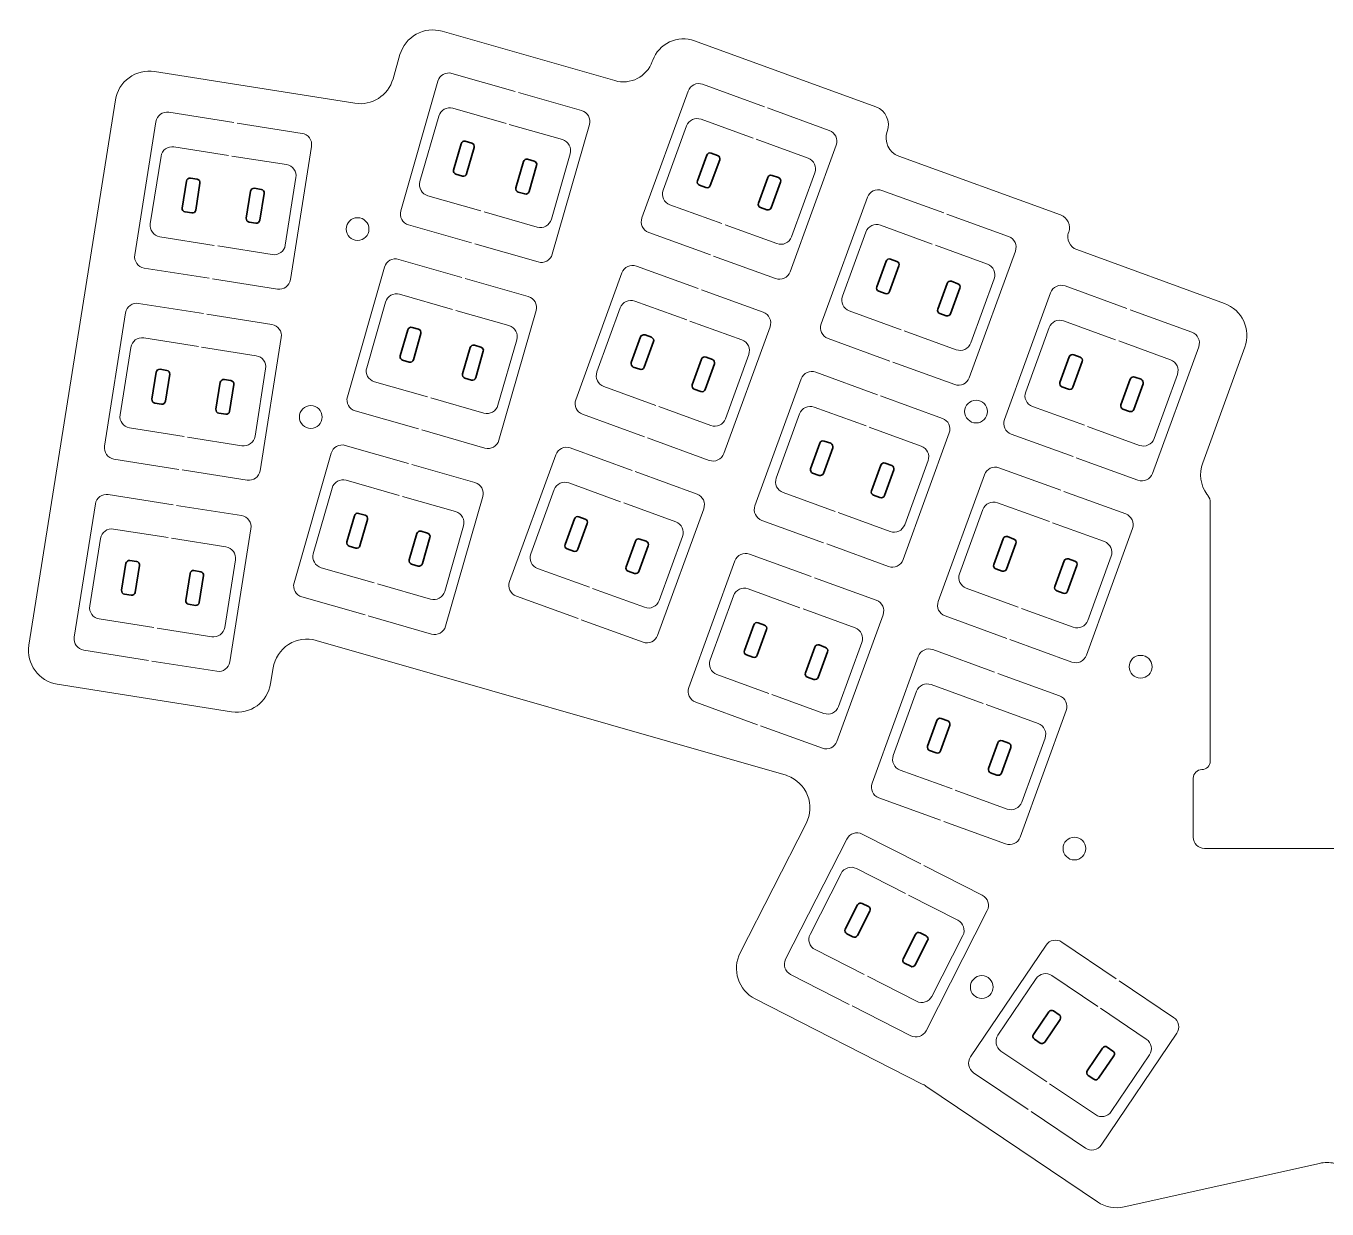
# Model space of a CAD drawing. Header units: millimetres. Extents: x 10 to 239, y 191 to 294.
# Drawn here: x 10.2 to 124.5, y 190.5 to 294.4 of the extents above; entities that cross this region are included whole.
import ezdxf

# ---------------------------------------------------------------- set-up
doc = ezdxf.new("R2010")
doc.units = ezdxf.units.MM
doc.layers.add('Keys', color=7, linetype='Continuous')

msp = doc.modelspace()

# ---------------------------------------------------------------- linework, layer by layer
at = {"color": 143, "linetype": 'Continuous', "lineweight": 18, "true_color": 0x56b4e9}
msp.add_open_spline([(114.04, 253.17), (114.18, 252.99), (114.25, 252.78), (114.25, 252.55), (114.25, 249.88), (114.25, 233.55), (114.25, 229.85), (114.25, 229.65), (114.17, 229.46), (114.03, 229.32), (113.89, 229.18), (113.7, 229.1), (113.5, 229.1), (113.5, 229.1), (113.5, 229.1), (113.5, 229.1), (113.3, 229.1), (113.11, 229.02), (112.97, 228.88), (112.83, 228.74), (112.75, 228.55), (112.75, 228.35), (112.75, 228.35), (112.75, 223.17), (112.75, 223.17), (112.75, 222.62), (113.2, 222.17), (113.75, 222.17), (113.75, 222.17), (135.25, 222.17), (135.25, 222.17), (135.8, 222.17), (136.25, 222.62), (136.25, 223.17), (136.25, 223.17), (136.25, 228.35), (136.25, 228.35), (136.25, 228.55), (136.17, 228.74), (136.03, 228.88), (135.89, 229.02), (135.7, 229.1), (135.5, 229.1), (135.5, 229.1), (135.5, 229.1), (135.5, 229.1), (135.3, 229.1), (135.11, 229.18), (134.97, 229.32), (134.83, 229.46), (134.75, 229.65), (134.75, 229.85), (134.75, 229.85), (134.75, 252.55), (134.75, 252.55), (134.75, 252.78), (134.82, 252.99), (134.96, 253.17), (134.99, 253.21), (135.02, 253.25), (135.05, 253.29), (135.62, 254.09), (135.75, 255.12), (135.42, 256.04), (135.42, 256.04), (131.71, 266.22), (131.71, 266.22), (131.15, 267.77), (131.95, 269.49), (133.51, 270.06), (133.51, 270.06), (146.49, 274.79), (146.49, 274.79), (147.1, 275.01), (147.42, 275.69), (147.2, 276.31), (147.2, 276.31), (147.2, 276.31), (147.2, 276.31), (146.97, 276.92), (147.29, 277.6), (147.9, 277.83), (147.9, 277.83), (162.12, 283), (162.12, 283), (162.99, 283.32), (163.45, 284.29), (163.13, 285.16), (163.13, 285.16), (163.13, 285.17), (163.13, 285.17), (162.81, 286.04), (163.26, 287.01), (164.13, 287.33), (164.13, 287.33), (180.07, 293.13), (180.07, 293.13), (180.78, 293.39), (181.57, 293.35), (182.25, 293.03), (182.94, 292.71), (183.47, 292.13), (183.73, 291.42), (183.73, 291.42), (183.73, 291.42), (183.73, 291.42), (184.24, 290.02), (185.75, 289.25), (187.18, 289.66), (187.18, 289.66), (202.23, 293.97), (202.23, 293.97), (203.82, 294.43), (205.48, 293.51), (205.94, 291.92), (205.94, 291.92), (206.55, 289.78), (206.55, 289.78), (206.97, 288.32), (208.41, 287.4), (209.9, 287.64), (209.9, 287.64), (227.51, 290.43), (227.51, 290.43), (228.3, 290.55), (229.1, 290.36), (229.74, 289.89), (230.39, 289.43), (230.82, 288.72), (230.94, 287.94), (230.94, 287.94), (238.53, 240.03), (238.53, 240.03), (238.79, 238.4), (237.67, 236.86), (236.04, 236.6), (236.04, 236.6), (220.73, 234.18), (220.73, 234.18), (219.09, 233.92), (217.55, 235.03), (217.3, 236.67), (217.3, 236.67), (217.08, 238.03), (217.08, 238.03), (216.95, 238.88), (216.45, 239.63), (215.73, 240.1), (215, 240.56), (214.12, 240.69), (213.29, 240.45), (213.29, 240.45), (172.21, 228.67), (172.21, 228.67), (172.14, 228.65), (172.08, 228.63), (172.01, 228.6), (172.01, 228.6), (171.9, 228.57), (171.9, 228.57), (171.1, 228.27), (170.45, 227.65), (170.14, 226.85), (169.82, 226.05), (169.87, 225.15), (170.26, 224.39), (170.26, 224.39), (176.05, 213.01), (176.05, 213.01), (176.81, 211.53), (176.22, 209.72), (174.74, 208.97), (174.74, 208.97), (160.05, 201.48), (160.05, 201.48), (159.94, 201.43), (159.83, 201.37), (159.73, 201.3), (159.73, 201.3), (144.65, 191.12), (144.65, 191.12), (143.96, 190.66), (143.12, 190.5), (142.31, 190.68), (142.31, 190.68), (125.15, 194.51), (125.15, 194.51), (124.72, 194.61), (124.28, 194.61), (123.85, 194.51), (123.85, 194.51), (106.69, 190.68), (106.69, 190.68), (105.88, 190.5), (105.04, 190.66), (104.35, 191.12), (104.35, 191.12), (89.27, 201.3), (89.27, 201.3), (89.17, 201.37), (89.06, 201.43), (88.95, 201.48), (88.95, 201.48), (74.26, 208.97), (74.26, 208.97), (72.78, 209.72), (72.2, 211.53), (72.95, 213.01), (72.95, 213.01), (78.74, 224.38), (78.74, 224.38), (79.13, 225.15), (79.18, 226.04), (78.87, 226.84), (78.55, 227.64), (77.92, 228.26), (77.11, 228.56), (77.11, 228.56), (77, 228.6), (77, 228.6), (76.93, 228.63), (76.86, 228.65), (76.78, 228.67), (76.78, 228.67), (35.71, 240.45), (35.71, 240.45), (34.88, 240.69), (34, 240.56), (33.27, 240.1), (32.55, 239.63), (32.06, 238.88), (31.92, 238.03), (31.92, 238.03), (31.7, 236.67), (31.7, 236.67), (31.45, 235.03), (29.91, 233.92), (28.27, 234.18), (28.27, 234.18), (12.96, 236.6), (12.96, 236.6), (11.33, 236.86), (10.21, 238.4), (10.47, 240.03), (10.47, 240.03), (18.06, 287.94), (18.06, 287.94), (18.18, 288.72), (18.61, 289.43), (19.26, 289.89), (19.9, 290.36), (20.7, 290.55), (21.49, 290.43), (21.49, 290.43), (39.1, 287.64), (39.1, 287.64), (40.59, 287.4), (42.03, 288.32), (42.45, 289.78), (42.45, 289.78), (43.06, 291.92), (43.06, 291.92), (43.28, 292.68), (43.8, 293.33), (44.49, 293.71), (45.19, 294.1), (46.01, 294.19), (46.77, 293.97), (46.77, 293.97), (61.93, 289.63), (61.93, 289.63), (63.3, 289.23), (64.74, 289.97), (65.23, 291.31), (65.23, 291.31), (65.27, 291.42), (65.27, 291.42), (65.53, 292.13), (66.06, 292.71), (66.75, 293.03), (67.43, 293.35), (68.22, 293.39), (68.93, 293.13), (68.93, 293.13), (84.87, 287.33), (84.87, 287.33), (85.74, 287.01), (86.19, 286.04), (85.87, 285.17), (85.87, 285.17), (85.87, 285.16), (85.87, 285.16), (85.56, 284.29), (86.01, 283.32), (86.88, 283), (86.88, 283), (101.1, 277.83), (101.1, 277.83), (101.71, 277.6), (102.03, 276.92), (101.81, 276.31), (101.81, 276.31), (101.8, 276.31), (101.8, 276.31), (101.58, 275.69), (101.9, 275.01), (102.51, 274.79), (102.51, 274.79), (115.49, 270.06), (115.49, 270.06), (117.05, 269.49), (117.85, 267.77), (117.29, 266.22), (117.29, 266.22), (113.58, 256.04), (113.58, 256.04), (113.25, 255.12), (113.38, 254.09), (113.95, 253.29), (113.98, 253.25), (114.01, 253.21), (114.04, 253.17)], degree=3, knots=[0, 0, 0, 0, 1, 1, 1, 2, 2, 2, 3, 3, 3, 4, 4, 4, 5, 5, 5, 6, 6, 6, 7, 7, 7, 8, 8, 8, 9, 9, 9, 10, 10, 10, 11, 11, 11, 12, 12, 12, 13, 13, 13, 14, 14, 14, 15, 15, 15, 16, 16, 16, 17, 17, 17, 18, 18, 18, 19, 19, 19, 20, 20, 20, 21, 21, 21, 22, 22, 22, 23, 23, 23, 24, 24, 24, 25, 25, 25, 26, 26, 26, 27, 27, 27, 28, 28, 28, 29, 29, 29, 30, 30, 30, 31, 31, 31, 32, 32, 32, 33, 33, 33, 34, 34, 34, 35, 35, 35, 36, 36, 36, 37, 37, 37, 38, 38, 38, 39, 39, 39, 40, 40, 40, 41, 41, 41, 42, 42, 42, 43, 43, 43, 44, 44, 44, 45, 45, 45, 46, 46, 46, 47, 47, 47, 48, 48, 48, 49, 49, 49, 50, 50, 50, 51, 51, 51, 52, 52, 52, 53, 53, 53, 54, 54, 54, 55, 55, 55, 56, 56, 56, 57, 57, 57, 58, 58, 58, 59, 59, 59, 60, 60, 60, 61, 61, 61, 62, 62, 62, 63, 63, 63, 64, 64, 64, 65, 65, 65, 66, 66, 66, 67, 67, 67, 68, 68, 68, 69, 69, 69, 70, 70, 70, 71, 71, 71, 72, 72, 72, 73, 73, 73, 74, 74, 74, 75, 75, 75, 76, 76, 76, 77, 77, 77, 78, 78, 78, 79, 79, 79, 80, 80, 80, 81, 81, 81, 82, 82, 82, 83, 83, 83, 84, 84, 84, 85, 85, 85, 86, 86, 86, 87, 87, 87, 88, 88, 88, 89, 89, 89, 90, 90, 90, 91, 91, 91, 92, 92, 92, 93, 93, 93, 94, 94, 94, 95, 95, 95, 96, 96, 96, 97, 97, 97, 98, 98, 98, 99, 99, 99, 100, 100, 100, 101, 101, 101, 102, 102, 102, 103, 103, 103, 104, 104, 104, 105, 105, 105, 106, 106, 106, 107, 107, 107, 107], dxfattribs=at)
at = {"color": 18, "linetype": 'Continuous', "lineweight": 20, "true_color": 0x000000}
for points in [[(39.34, 277.59), (39.89, 277.59), (40.34, 277.14), (40.34, 276.59), (40.34, 276.04), (39.89, 275.59), (39.34, 275.59), (38.78, 275.59), (38.34, 276.04), (38.34, 276.59), (38.34, 277.14), (38.78, 277.59), (39.34, 277.59)], [(35.23, 261.08), (35.78, 261.08), (36.23, 260.63), (36.23, 260.08), (36.23, 259.53), (35.78, 259.08), (35.23, 259.08), (34.67, 259.08), (34.23, 259.53), (34.23, 260.08), (34.23, 260.63), (34.67, 261.08), (35.23, 261.08)], [(93.67, 261.56), (94.23, 261.56), (94.67, 261.12), (94.67, 260.56), (94.67, 260.01), (94.23, 259.56), (93.67, 259.56), (93.12, 259.56), (92.67, 260.01), (92.67, 260.56), (92.67, 261.12), (93.12, 261.56), (93.67, 261.56)], [(108.13, 239.14), (108.68, 239.14), (109.13, 238.7), (109.13, 238.14), (109.13, 237.59), (108.68, 237.14), (108.13, 237.14), (107.57, 237.14), (107.13, 237.59), (107.13, 238.14), (107.13, 238.7), (107.57, 239.14), (108.13, 239.14)], [(102.31, 223.17), (102.86, 223.17), (103.31, 222.72), (103.31, 222.17), (103.31, 221.62), (102.86, 221.17), (102.31, 221.17), (101.76, 221.17), (101.31, 221.62), (101.31, 222.17), (101.31, 222.72), (101.76, 223.17), (102.31, 223.17)], [(94.17, 211), (94.72, 211), (95.17, 210.55), (95.17, 210), (95.17, 209.45), (94.72, 209), (94.17, 209), (93.62, 209), (93.17, 209.45), (93.17, 210), (93.17, 210.55), (93.62, 211), (94.17, 211)]]:
    msp.add_open_spline(points, degree=3, knots=[0, 0, 0, 0, 1, 1, 1, 2, 2, 2, 3, 3, 3, 4, 4, 4, 4], dxfattribs=at)
at = {"layer": 'Keys', "color": 124, "linetype": 'Continuous', "lineweight": 18, "true_color": 0x009e73}
for points in [[(53.18, 288.68), (53.18, 288.68), (47.63, 290.27), (47.63, 290.27), (47.1, 290.42), (46.55, 290.12), (46.39, 289.59), (46.39, 289.59), (43.13, 278.2), (43.13, 278.2), (42.98, 277.67), (43.28, 277.11), (43.81, 276.96), (43.81, 276.96), (49.36, 275.37), (49.36, 275.37)], [(75.08, 287.33), (75.08, 287.33), (69.65, 289.31), (69.65, 289.31), (69.13, 289.5), (68.56, 289.23), (68.37, 288.71), (68.37, 288.71), (64.32, 277.58), (64.32, 277.58), (64.13, 277.06), (64.4, 276.48), (64.91, 276.3), (64.91, 276.3), (70.34, 274.32), (70.34, 274.32)], [(49.65, 275.29), (49.65, 275.29), (55.2, 273.7), (55.2, 273.7), (55.73, 273.54), (56.29, 273.85), (56.44, 274.38), (56.44, 274.38), (59.71, 285.77), (59.71, 285.77), (59.86, 286.3), (59.55, 286.85), (59.02, 287.01), (59.02, 287.01), (53.47, 288.6), (53.47, 288.6)], [(28.46, 285.95), (28.46, 285.95), (22.76, 286.85), (22.76, 286.85), (22.21, 286.94), (21.7, 286.56), (21.62, 286.02), (21.62, 286.02), (19.76, 274.32), (19.76, 274.32), (19.68, 273.77), (20.05, 273.26), (20.59, 273.17), (20.59, 273.17), (26.3, 272.27), (26.3, 272.27)], [(70.62, 274.22), (70.62, 274.22), (76.05, 272.24), (76.05, 272.24), (76.57, 272.05), (77.14, 272.32), (77.33, 272.84), (77.33, 272.84), (81.38, 283.97), (81.38, 283.97), (81.57, 284.49), (81.3, 285.07), (80.78, 285.26), (80.78, 285.26), (75.36, 287.23), (75.36, 287.23)], [(26.59, 272.22), (26.59, 272.22), (32.3, 271.32), (32.3, 271.32), (32.84, 271.23), (33.35, 271.61), (33.44, 272.15), (33.44, 272.15), (35.29, 283.85), (35.29, 283.85), (35.38, 284.4), (35.01, 284.91), (34.46, 285), (34.46, 285), (28.76, 285.9), (28.76, 285.9)], [(90.83, 278.02), (90.83, 278.02), (85.4, 279.99), (85.4, 279.99), (84.88, 280.18), (84.31, 279.91), (84.12, 279.39), (84.12, 279.39), (80.07, 268.26), (80.07, 268.26), (79.88, 267.74), (80.15, 267.17), (80.67, 266.98), (80.67, 266.98), (86.09, 265), (86.09, 265)], [(86.37, 264.9), (86.37, 264.9), (91.8, 262.93), (91.8, 262.93), (92.32, 262.74), (92.89, 263.01), (93.08, 263.52), (93.08, 263.52), (97.13, 274.66), (97.13, 274.66), (97.32, 275.18), (97.05, 275.75), (96.53, 275.94), (96.53, 275.94), (91.11, 277.91), (91.11, 277.91)], [(48.5, 272.34), (48.5, 272.34), (42.95, 273.93), (42.95, 273.93), (42.41, 274.08), (41.86, 273.78), (41.71, 273.25), (41.71, 273.25), (38.44, 261.86), (38.44, 261.86), (38.29, 261.33), (38.6, 260.77), (39.13, 260.62), (39.13, 260.62), (44.68, 259.03), (44.68, 259.03)], [(69.26, 271.36), (69.26, 271.36), (63.84, 273.33), (63.84, 273.33), (63.32, 273.52), (62.74, 273.25), (62.55, 272.74), (62.55, 272.74), (58.5, 261.6), (58.5, 261.6), (58.31, 261.08), (58.58, 260.51), (59.1, 260.32), (59.1, 260.32), (64.53, 258.35), (64.53, 258.35)], [(44.97, 258.95), (44.97, 258.95), (50.52, 257.35), (50.52, 257.35), (51.05, 257.2), (51.6, 257.51), (51.75, 258.04), (51.75, 258.04), (55.02, 269.43), (55.02, 269.43), (55.17, 269.96), (54.86, 270.51), (54.33, 270.67), (54.33, 270.67), (48.78, 272.26), (48.78, 272.26)], [(64.81, 258.24), (64.81, 258.24), (70.23, 256.27), (70.23, 256.27), (70.75, 256.08), (71.33, 256.35), (71.52, 256.87), (71.52, 256.87), (75.57, 268), (75.57, 268), (75.76, 268.52), (75.49, 269.09), (74.97, 269.28), (74.97, 269.28), (69.54, 271.26), (69.54, 271.26)], [(106.92, 269.61), (106.92, 269.61), (101.5, 271.59), (101.5, 271.59), (100.98, 271.78), (100.4, 271.51), (100.21, 270.99), (100.21, 270.99), (96.16, 259.86), (96.16, 259.86), (95.97, 259.34), (96.24, 258.76), (96.76, 258.57), (96.76, 258.57), (102.19, 256.6), (102.19, 256.6)], [(25.8, 269.16), (25.8, 269.16), (20.1, 270.06), (20.1, 270.06), (19.56, 270.15), (19.04, 269.77), (18.96, 269.23), (18.96, 269.23), (17.1, 257.53), (17.1, 257.53), (17.02, 256.98), (17.39, 256.47), (17.93, 256.38), (17.93, 256.38), (23.64, 255.48), (23.64, 255.48)], [(23.93, 255.43), (23.93, 255.43), (29.64, 254.53), (29.64, 254.53), (30.18, 254.44), (30.69, 254.82), (30.78, 255.36), (30.78, 255.36), (32.63, 267.06), (32.63, 267.06), (32.72, 267.61), (32.35, 268.12), (31.8, 268.21), (31.8, 268.21), (26.1, 269.11), (26.1, 269.11)], [(102.47, 256.5), (102.47, 256.5), (107.89, 254.52), (107.89, 254.52), (108.41, 254.33), (108.99, 254.6), (109.18, 255.12), (109.18, 255.12), (113.23, 266.25), (113.23, 266.25), (113.42, 266.77), (113.15, 267.35), (112.63, 267.54), (112.63, 267.54), (107.2, 269.51), (107.2, 269.51)], [(85.01, 262.04), (85.01, 262.04), (79.59, 264.02), (79.59, 264.02), (79.07, 264.21), (78.49, 263.94), (78.31, 263.42), (78.31, 263.42), (74.25, 252.29), (74.25, 252.29), (74.06, 251.77), (74.33, 251.19), (74.85, 251), (74.85, 251), (80.28, 249.03), (80.28, 249.03)], [(80.56, 248.93), (80.56, 248.93), (85.98, 246.95), (85.98, 246.95), (86.5, 246.76), (87.08, 247.03), (87.27, 247.55), (87.27, 247.55), (91.32, 258.68), (91.32, 258.68), (91.51, 259.2), (91.24, 259.78), (90.72, 259.96), (90.72, 259.96), (85.29, 261.94), (85.29, 261.94)], [(43.81, 256), (43.81, 256), (38.26, 257.59), (38.26, 257.59), (37.73, 257.74), (37.17, 257.43), (37.02, 256.9), (37.02, 256.9), (33.76, 245.52), (33.76, 245.52), (33.6, 244.98), (33.91, 244.43), (34.44, 244.28), (34.44, 244.28), (39.99, 242.69), (39.99, 242.69)], [(63.45, 255.38), (63.45, 255.38), (58.02, 257.36), (58.02, 257.36), (57.5, 257.55), (56.93, 257.28), (56.74, 256.76), (56.74, 256.76), (52.69, 245.63), (52.69, 245.63), (52.5, 245.11), (52.77, 244.53), (53.29, 244.35), (53.29, 244.35), (58.71, 242.37), (58.71, 242.37)], [(40.28, 242.6), (40.28, 242.6), (45.83, 241.01), (45.83, 241.01), (46.36, 240.86), (46.92, 241.17), (47.07, 241.7), (47.07, 241.7), (50.33, 253.09), (50.33, 253.09), (50.49, 253.62), (50.18, 254.17), (49.65, 254.32), (49.65, 254.32), (44.1, 255.92), (44.1, 255.92)], [(58.99, 242.27), (58.99, 242.27), (64.42, 240.29), (64.42, 240.29), (64.94, 240.1), (65.51, 240.37), (65.7, 240.89), (65.7, 240.89), (69.75, 252.02), (69.75, 252.02), (69.94, 252.54), (69.67, 253.12), (69.16, 253.31), (69.16, 253.31), (63.73, 255.28), (63.73, 255.28)], [(101.11, 253.64), (101.11, 253.64), (95.68, 255.61), (95.68, 255.61), (95.16, 255.8), (94.59, 255.53), (94.4, 255.01), (94.4, 255.01), (90.35, 243.88), (90.35, 243.88), (90.16, 243.36), (90.43, 242.79), (90.95, 242.6), (90.95, 242.6), (96.37, 240.63), (96.37, 240.63)], [(23.14, 252.37), (23.14, 252.37), (17.44, 253.27), (17.44, 253.27), (16.9, 253.36), (16.38, 252.98), (16.3, 252.44), (16.3, 252.44), (14.44, 240.74), (14.44, 240.74), (14.36, 240.19), (14.73, 239.68), (15.28, 239.59), (15.28, 239.59), (20.98, 238.69), (20.98, 238.69)], [(96.65, 240.52), (96.65, 240.52), (102.08, 238.55), (102.08, 238.55), (102.6, 238.36), (103.17, 238.63), (103.36, 239.15), (103.36, 239.15), (107.41, 250.28), (107.41, 250.28), (107.6, 250.8), (107.33, 251.37), (106.82, 251.56), (106.82, 251.56), (101.39, 253.54), (101.39, 253.54)], [(21.27, 238.64), (21.27, 238.64), (26.98, 237.74), (26.98, 237.74), (27.52, 237.65), (28.03, 238.02), (28.12, 238.57), (28.12, 238.57), (29.97, 250.27), (29.97, 250.27), (30.06, 250.82), (29.69, 251.33), (29.14, 251.42), (29.14, 251.42), (23.44, 252.32), (23.44, 252.32)], [(79.2, 246.07), (79.2, 246.07), (73.77, 248.04), (73.77, 248.04), (73.25, 248.23), (72.68, 247.96), (72.49, 247.44), (72.49, 247.44), (68.44, 236.31), (68.44, 236.31), (68.25, 235.79), (68.52, 235.22), (69.04, 235.03), (69.04, 235.03), (74.46, 233.05), (74.46, 233.05)], [(74.74, 232.95), (74.74, 232.95), (80.17, 230.98), (80.17, 230.98), (80.69, 230.79), (81.26, 231.06), (81.45, 231.57), (81.45, 231.57), (85.5, 242.71), (85.5, 242.71), (85.69, 243.23), (85.42, 243.8), (84.91, 243.99), (84.91, 243.99), (79.48, 245.96), (79.48, 245.96)], [(95.29, 237.66), (95.29, 237.66), (89.87, 239.64), (89.87, 239.64), (89.35, 239.83), (88.77, 239.56), (88.59, 239.04), (88.59, 239.04), (84.53, 227.91), (84.53, 227.91), (84.35, 227.39), (84.61, 226.81), (85.13, 226.63), (85.13, 226.63), (90.56, 224.65), (90.56, 224.65)], [(90.84, 224.55), (90.84, 224.55), (96.26, 222.57), (96.26, 222.57), (96.78, 222.38), (97.36, 222.65), (97.55, 223.17), (97.55, 223.17), (101.6, 234.3), (101.6, 234.3), (101.79, 234.82), (101.52, 235.4), (101, 235.59), (101, 235.59), (95.58, 237.56), (95.58, 237.56)], [(88.81, 220.82), (88.81, 220.82), (83.67, 223.44), (83.67, 223.44), (83.17, 223.69), (82.57, 223.49), (82.32, 223), (82.32, 223), (76.94, 212.45), (76.94, 212.45), (76.69, 211.95), (76.89, 211.35), (77.38, 211.1), (77.38, 211.1), (82.52, 208.48), (82.52, 208.48)], [(82.79, 208.34), (82.79, 208.34), (87.93, 205.72), (87.93, 205.72), (88.43, 205.47), (89.03, 205.67), (89.28, 206.16), (89.28, 206.16), (94.66, 216.72), (94.66, 216.72), (94.91, 217.21), (94.71, 217.81), (94.22, 218.06), (94.22, 218.06), (89.08, 220.68), (89.08, 220.68)], [(105.99, 210.72), (105.99, 210.72), (101.21, 213.95), (101.21, 213.95), (100.75, 214.26), (100.13, 214.14), (99.82, 213.68), (99.82, 213.68), (93.19, 203.86), (93.19, 203.86), (92.88, 203.4), (93.01, 202.78), (93.46, 202.47), (93.46, 202.47), (98.25, 199.24), (98.25, 199.24)], [(98.5, 199.08), (98.5, 199.08), (103.28, 195.85), (103.28, 195.85), (103.74, 195.54), (104.36, 195.66), (104.67, 196.12), (104.67, 196.12), (111.3, 205.94), (111.3, 205.94), (111.61, 206.4), (111.49, 207.02), (111.03, 207.33), (111.03, 207.33), (106.24, 210.56), (106.24, 210.56)]]:
    msp.add_open_spline(points, degree=3, knots=[0, 0, 0, 0, 1, 1, 1, 2, 2, 2, 3, 3, 3, 4, 4, 4, 5, 5, 5, 5], dxfattribs=at)
at = {"layer": 'Keys', "color": 144, "linetype": 'Continuous', "lineweight": 15, "true_color": 0x0072b2}
for points in [[(50.17, 278.18), (50.17, 278.18), (45.51, 279.52), (45.51, 279.52), (44.98, 279.67), (44.67, 280.22), (44.82, 280.76), (44.82, 280.76), (46.48, 286.52), (46.48, 286.52), (46.63, 287.05), (47.18, 287.36), (47.71, 287.21), (47.71, 287.21), (52.38, 285.87), (52.38, 285.87)], [(52.66, 285.79), (52.66, 285.79), (57.33, 284.45), (57.33, 284.45), (57.86, 284.3), (58.16, 283.74), (58.01, 283.21), (58.01, 283.21), (56.36, 277.45), (56.36, 277.45), (56.21, 276.92), (55.65, 276.61), (55.12, 276.76), (55.12, 276.76), (50.46, 278.1), (50.46, 278.1)], [(71.34, 277.07), (71.34, 277.07), (66.78, 278.73), (66.78, 278.73), (66.26, 278.92), (66, 279.49), (66.18, 280.01), (66.18, 280.01), (68.24, 285.65), (68.24, 285.65), (68.42, 286.16), (69, 286.43), (69.52, 286.24), (69.52, 286.24), (74.08, 284.58), (74.08, 284.58)], [(26.75, 275.16), (26.75, 275.16), (21.96, 275.92), (21.96, 275.92), (21.42, 276), (21.05, 276.52), (21.13, 277.06), (21.13, 277.06), (22.07, 282.99), (22.07, 282.99), (22.16, 283.53), (22.67, 283.9), (23.21, 283.82), (23.21, 283.82), (28.01, 283.06), (28.01, 283.06)], [(74.36, 284.48), (74.36, 284.48), (78.92, 282.82), (78.92, 282.82), (79.43, 282.63), (79.7, 282.06), (79.51, 281.54), (79.51, 281.54), (77.46, 275.91), (77.46, 275.91), (77.27, 275.39), (76.7, 275.12), (76.18, 275.31), (76.18, 275.31), (71.62, 276.97), (71.62, 276.97)], [(28.3, 283.01), (28.3, 283.01), (33.09, 282.25), (33.09, 282.25), (33.64, 282.17), (34.01, 281.65), (33.92, 281.11), (33.92, 281.11), (32.99, 275.18), (32.99, 275.18), (32.9, 274.64), (32.39, 274.27), (31.84, 274.35), (31.84, 274.35), (27.05, 275.11), (27.05, 275.11)], [(87.09, 267.75), (87.09, 267.75), (82.53, 269.41), (82.53, 269.41), (82.01, 269.6), (81.75, 270.17), (81.94, 270.69), (81.94, 270.69), (83.99, 276.33), (83.99, 276.33), (84.18, 276.85), (84.75, 277.12), (85.27, 276.93), (85.27, 276.93), (89.83, 275.27), (89.83, 275.27)], [(90.11, 275.17), (90.11, 275.17), (94.67, 273.51), (94.67, 273.51), (95.19, 273.32), (95.45, 272.74), (95.26, 272.22), (95.26, 272.22), (93.21, 266.59), (93.21, 266.59), (93.02, 266.07), (92.45, 265.8), (91.93, 265.99), (91.93, 265.99), (87.37, 267.65), (87.37, 267.65)], [(45.48, 261.84), (45.48, 261.84), (40.82, 263.18), (40.82, 263.18), (40.29, 263.33), (39.98, 263.88), (40.14, 264.41), (40.14, 264.41), (41.79, 270.18), (41.79, 270.18), (41.94, 270.71), (42.5, 271.02), (43.03, 270.86), (43.03, 270.86), (47.69, 269.53), (47.69, 269.53)], [(65.53, 261.09), (65.53, 261.09), (60.97, 262.75), (60.97, 262.75), (60.45, 262.94), (60.18, 263.52), (60.37, 264.04), (60.37, 264.04), (62.42, 269.67), (62.42, 269.67), (62.61, 270.19), (63.18, 270.46), (63.7, 270.27), (63.7, 270.27), (68.26, 268.61), (68.26, 268.61)], [(47.98, 269.44), (47.98, 269.44), (52.64, 268.11), (52.64, 268.11), (53.17, 267.96), (53.48, 267.4), (53.33, 266.87), (53.33, 266.87), (51.67, 261.11), (51.67, 261.11), (51.52, 260.58), (50.97, 260.27), (50.44, 260.42), (50.44, 260.42), (45.77, 261.76), (45.77, 261.76)], [(103.19, 259.35), (103.19, 259.35), (98.63, 261.01), (98.63, 261.01), (98.11, 261.2), (97.84, 261.77), (98.03, 262.29), (98.03, 262.29), (100.08, 267.93), (100.08, 267.93), (100.27, 268.44), (100.84, 268.71), (101.36, 268.52), (101.36, 268.52), (105.92, 266.86), (105.92, 266.86)], [(68.54, 268.51), (68.54, 268.51), (73.1, 266.85), (73.1, 266.85), (73.62, 266.66), (73.89, 266.08), (73.7, 265.57), (73.7, 265.57), (71.65, 259.93), (71.65, 259.93), (71.46, 259.41), (70.89, 259.14), (70.37, 259.33), (70.37, 259.33), (65.81, 260.99), (65.81, 260.99)], [(24.09, 258.37), (24.09, 258.37), (19.3, 259.13), (19.3, 259.13), (18.76, 259.21), (18.39, 259.73), (18.47, 260.27), (18.47, 260.27), (19.41, 266.2), (19.41, 266.2), (19.5, 266.74), (20.01, 267.11), (20.55, 267.03), (20.55, 267.03), (25.35, 266.27), (25.35, 266.27)], [(106.2, 266.76), (106.2, 266.76), (110.76, 265.1), (110.76, 265.1), (111.28, 264.91), (111.55, 264.34), (111.36, 263.82), (111.36, 263.82), (109.31, 258.18), (109.31, 258.18), (109.12, 257.67), (108.55, 257.4), (108.03, 257.59), (108.03, 257.59), (103.47, 259.25), (103.47, 259.25)], [(25.64, 266.22), (25.64, 266.22), (30.43, 265.46), (30.43, 265.46), (30.98, 265.38), (31.35, 264.86), (31.26, 264.32), (31.26, 264.32), (30.33, 258.39), (30.33, 258.39), (30.24, 257.85), (29.73, 257.48), (29.18, 257.56), (29.18, 257.56), (24.39, 258.32), (24.39, 258.32)], [(81.28, 251.78), (81.28, 251.78), (76.72, 253.44), (76.72, 253.44), (76.2, 253.63), (75.93, 254.2), (76.12, 254.72), (76.12, 254.72), (78.17, 260.35), (78.17, 260.35), (78.36, 260.87), (78.94, 261.14), (79.45, 260.95), (79.45, 260.95), (84.01, 259.29), (84.01, 259.29)], [(84.29, 259.19), (84.29, 259.19), (88.85, 257.53), (88.85, 257.53), (89.37, 257.34), (89.64, 256.77), (89.45, 256.25), (89.45, 256.25), (87.4, 250.61), (87.4, 250.61), (87.21, 250.1), (86.64, 249.83), (86.12, 250.02), (86.12, 250.02), (81.56, 251.68), (81.56, 251.68)], [(40.8, 245.5), (40.8, 245.5), (36.14, 246.84), (36.14, 246.84), (35.61, 246.99), (35.3, 247.54), (35.45, 248.07), (35.45, 248.07), (37.1, 253.84), (37.1, 253.84), (37.26, 254.37), (37.81, 254.68), (38.34, 254.52), (38.34, 254.52), (43, 253.19), (43, 253.19)], [(59.71, 245.12), (59.71, 245.12), (55.15, 246.78), (55.15, 246.78), (54.64, 246.97), (54.37, 247.54), (54.56, 248.06), (54.56, 248.06), (56.61, 253.7), (56.61, 253.7), (56.8, 254.21), (57.37, 254.48), (57.89, 254.29), (57.89, 254.29), (62.45, 252.63), (62.45, 252.63)], [(43.29, 253.1), (43.29, 253.1), (47.95, 251.77), (47.95, 251.77), (48.49, 251.61), (48.79, 251.06), (48.64, 250.53), (48.64, 250.53), (46.99, 244.76), (46.99, 244.76), (46.84, 244.23), (46.28, 243.93), (45.75, 244.08), (45.75, 244.08), (41.09, 245.42), (41.09, 245.42)], [(97.37, 243.37), (97.37, 243.37), (92.81, 245.03), (92.81, 245.03), (92.3, 245.22), (92.03, 245.8), (92.22, 246.31), (92.22, 246.31), (94.27, 251.95), (94.27, 251.95), (94.46, 252.47), (95.03, 252.74), (95.55, 252.55), (95.55, 252.55), (100.11, 250.89), (100.11, 250.89)], [(62.73, 252.53), (62.73, 252.53), (67.29, 250.87), (67.29, 250.87), (67.81, 250.68), (68.07, 250.11), (67.89, 249.59), (67.89, 249.59), (65.83, 243.96), (65.83, 243.96), (65.65, 243.44), (65.07, 243.17), (64.55, 243.36), (64.55, 243.36), (59.99, 245.02), (59.99, 245.02)], [(21.44, 241.58), (21.44, 241.58), (16.64, 242.34), (16.64, 242.34), (16.1, 242.42), (15.73, 242.94), (15.81, 243.48), (15.81, 243.48), (16.75, 249.4), (16.75, 249.4), (16.84, 249.95), (17.35, 250.32), (17.9, 250.24), (17.9, 250.24), (22.69, 249.48), (22.69, 249.48)], [(100.39, 250.79), (100.39, 250.79), (104.95, 249.13), (104.95, 249.13), (105.47, 248.94), (105.73, 248.36), (105.55, 247.85), (105.55, 247.85), (103.49, 242.21), (103.49, 242.21), (103.31, 241.69), (102.73, 241.42), (102.21, 241.61), (102.21, 241.61), (97.65, 243.27), (97.65, 243.27)], [(22.98, 249.43), (22.98, 249.43), (27.77, 248.67), (27.77, 248.67), (28.32, 248.58), (28.69, 248.07), (28.6, 247.53), (28.6, 247.53), (27.67, 241.6), (27.67, 241.6), (27.58, 241.06), (27.07, 240.69), (26.52, 240.77), (26.52, 240.77), (21.73, 241.53), (21.73, 241.53)], [(75.46, 235.8), (75.46, 235.8), (70.9, 237.46), (70.9, 237.46), (70.39, 237.65), (70.12, 238.23), (70.31, 238.74), (70.31, 238.74), (72.36, 244.38), (72.36, 244.38), (72.55, 244.9), (73.12, 245.17), (73.64, 244.98), (73.64, 244.98), (78.2, 243.32), (78.2, 243.32)], [(78.48, 243.22), (78.48, 243.22), (83.04, 241.56), (83.04, 241.56), (83.56, 241.37), (83.82, 240.79), (83.64, 240.28), (83.64, 240.28), (81.58, 234.64), (81.58, 234.64), (81.4, 234.12), (80.82, 233.85), (80.3, 234.04), (80.3, 234.04), (75.74, 235.7), (75.74, 235.7)], [(91.56, 227.4), (91.56, 227.4), (87, 229.06), (87, 229.06), (86.48, 229.25), (86.21, 229.82), (86.4, 230.34), (86.4, 230.34), (88.45, 235.98), (88.45, 235.98), (88.64, 236.49), (89.22, 236.76), (89.73, 236.57), (89.73, 236.57), (94.29, 234.91), (94.29, 234.91)], [(94.57, 234.81), (94.57, 234.81), (99.13, 233.15), (99.13, 233.15), (99.65, 232.96), (99.92, 232.39), (99.73, 231.87), (99.73, 231.87), (97.68, 226.24), (97.68, 226.24), (97.49, 225.72), (96.92, 225.45), (96.4, 225.64), (96.4, 225.64), (91.84, 227.3), (91.84, 227.3)], [(83.85, 211.09), (83.85, 211.09), (79.53, 213.29), (79.53, 213.29), (79.04, 213.54), (78.84, 214.14), (79.09, 214.63), (79.09, 214.63), (81.81, 219.98), (81.81, 219.98), (82.07, 220.47), (82.67, 220.66), (83.16, 220.41), (83.16, 220.41), (87.48, 218.21), (87.48, 218.21)], [(87.75, 218.08), (87.75, 218.08), (92.07, 215.87), (92.07, 215.87), (92.56, 215.62), (92.76, 215.02), (92.51, 214.53), (92.51, 214.53), (89.79, 209.18), (89.79, 209.18), (89.53, 208.69), (88.93, 208.5), (88.44, 208.75), (88.44, 208.75), (84.12, 210.95), (84.12, 210.95)], [(99.89, 201.67), (99.89, 201.67), (95.86, 204.38), (95.86, 204.38), (95.41, 204.69), (95.29, 205.31), (95.59, 205.77), (95.59, 205.77), (98.95, 210.74), (98.95, 210.74), (99.26, 211.2), (99.88, 211.32), (100.34, 211.01), (100.34, 211.01), (104.36, 208.3), (104.36, 208.3)], [(104.61, 208.13), (104.61, 208.13), (108.63, 205.42), (108.63, 205.42), (109.09, 205.11), (109.21, 204.49), (108.9, 204.03), (108.9, 204.03), (105.54, 199.06), (105.54, 199.06), (105.23, 198.6), (104.61, 198.48), (104.16, 198.79), (104.16, 198.79), (100.13, 201.5), (100.13, 201.5)]]:
    msp.add_open_spline(points, degree=3, knots=[0, 0, 0, 0, 1, 1, 1, 2, 2, 2, 3, 3, 3, 4, 4, 4, 5, 5, 5, 5], dxfattribs=at)
at = {"layer": 'Keys', "color": 18, "linetype": 'Continuous', "lineweight": 35, "true_color": 0x000000}
for points in [[(49.58, 283.76), (49.58, 283.76), (48.92, 281.45), (48.92, 281.45), (48.88, 281.29), (48.71, 281.2), (48.55, 281.25), (48.55, 281.25), (47.98, 281.41), (47.98, 281.41), (47.82, 281.46), (47.72, 281.62), (47.77, 281.78), (47.77, 281.78), (48.43, 284.09), (48.43, 284.09), (48.48, 284.25), (48.64, 284.34), (48.8, 284.3), (48.8, 284.3), (49.38, 284.13), (49.38, 284.13), (49.54, 284.08), (49.63, 283.92), (49.58, 283.76)], [(55.06, 282.19), (55.06, 282.19), (54.4, 279.88), (54.4, 279.88), (54.36, 279.72), (54.19, 279.63), (54.03, 279.68), (54.03, 279.68), (53.46, 279.84), (53.46, 279.84), (53.3, 279.89), (53.2, 280.05), (53.25, 280.21), (53.25, 280.21), (53.91, 282.52), (53.91, 282.52), (53.96, 282.68), (54.12, 282.77), (54.28, 282.72), (54.28, 282.72), (54.86, 282.56), (54.86, 282.56), (55.02, 282.51), (55.11, 282.35), (55.06, 282.19)], [(71.15, 282.67), (71.15, 282.67), (70.32, 280.42), (70.32, 280.42), (70.27, 280.26), (70.1, 280.18), (69.94, 280.24), (69.94, 280.24), (69.38, 280.45), (69.38, 280.45), (69.22, 280.5), (69.14, 280.67), (69.2, 280.83), (69.2, 280.83), (70.02, 283.08), (70.02, 283.08), (70.07, 283.24), (70.25, 283.32), (70.4, 283.26), (70.4, 283.26), (70.97, 283.06), (70.97, 283.06), (71.12, 283), (71.2, 282.83), (71.15, 282.67)], [(76.5, 280.72), (76.5, 280.72), (75.68, 278.47), (75.68, 278.47), (75.63, 278.31), (75.45, 278.23), (75.3, 278.29), (75.3, 278.29), (74.73, 278.5), (74.73, 278.5), (74.58, 278.55), (74.5, 278.72), (74.55, 278.88), (74.55, 278.88), (75.38, 281.13), (75.38, 281.13), (75.43, 281.29), (75.6, 281.37), (75.76, 281.31), (75.76, 281.31), (76.32, 281.11), (76.32, 281.11), (76.48, 281.05), (76.56, 280.88), (76.5, 280.72)], [(25.49, 280.62), (25.49, 280.62), (25.12, 278.25), (25.12, 278.25), (25.09, 278.09), (24.94, 277.98), (24.77, 278.01), (24.77, 278.01), (24.18, 278.1), (24.18, 278.1), (24.02, 278.12), (23.91, 278.28), (23.93, 278.44), (23.93, 278.44), (24.31, 280.81), (24.31, 280.81), (24.33, 280.97), (24.49, 281.09), (24.65, 281.06), (24.65, 281.06), (25.24, 280.97), (25.24, 280.97), (25.41, 280.94), (25.52, 280.79), (25.49, 280.62)], [(31.12, 279.73), (31.12, 279.73), (30.75, 277.36), (30.75, 277.36), (30.72, 277.2), (30.57, 277.09), (30.41, 277.11), (30.41, 277.11), (29.81, 277.21), (29.81, 277.21), (29.65, 277.23), (29.54, 277.39), (29.56, 277.55), (29.56, 277.55), (29.94, 279.92), (29.94, 279.92), (29.96, 280.08), (30.12, 280.19), (30.28, 280.17), (30.28, 280.17), (30.87, 280.08), (30.87, 280.08), (31.04, 280.05), (31.15, 279.9), (31.12, 279.73)], [(86.9, 273.36), (86.9, 273.36), (86.08, 271.1), (86.08, 271.1), (86.02, 270.95), (85.85, 270.87), (85.69, 270.92), (85.69, 270.92), (85.13, 271.13), (85.13, 271.13), (84.97, 271.19), (84.89, 271.36), (84.95, 271.51), (84.95, 271.51), (85.77, 273.77), (85.77, 273.77), (85.83, 273.92), (86, 274), (86.15, 273.95), (86.15, 273.95), (86.72, 273.74), (86.72, 273.74), (86.87, 273.69), (86.95, 273.51), (86.9, 273.36)], [(92.25, 271.41), (92.25, 271.41), (91.43, 269.15), (91.43, 269.15), (91.38, 269), (91.2, 268.92), (91.05, 268.97), (91.05, 268.97), (90.48, 269.18), (90.48, 269.18), (90.33, 269.24), (90.25, 269.41), (90.31, 269.56), (90.31, 269.56), (91.13, 271.82), (91.13, 271.82), (91.18, 271.97), (91.35, 272.05), (91.51, 272), (91.51, 272), (92.07, 271.79), (92.07, 271.79), (92.23, 271.74), (92.31, 271.56), (92.25, 271.41)], [(44.9, 267.42), (44.9, 267.42), (44.24, 265.11), (44.24, 265.11), (44.19, 264.95), (44.03, 264.86), (43.87, 264.91), (43.87, 264.91), (43.29, 265.07), (43.29, 265.07), (43.13, 265.12), (43.04, 265.28), (43.08, 265.44), (43.08, 265.44), (43.75, 267.75), (43.75, 267.75), (43.79, 267.91), (43.96, 268), (44.12, 267.95), (44.12, 267.95), (44.69, 267.79), (44.69, 267.79), (44.85, 267.74), (44.94, 267.58), (44.9, 267.42)], [(50.38, 265.85), (50.38, 265.85), (49.72, 263.54), (49.72, 263.54), (49.67, 263.38), (49.51, 263.29), (49.35, 263.33), (49.35, 263.33), (48.77, 263.5), (48.77, 263.5), (48.61, 263.55), (48.52, 263.71), (48.56, 263.87), (48.56, 263.87), (49.23, 266.18), (49.23, 266.18), (49.27, 266.34), (49.44, 266.43), (49.6, 266.38), (49.6, 266.38), (50.17, 266.22), (50.17, 266.22), (50.33, 266.17), (50.42, 266.01), (50.38, 265.85)], [(65.33, 266.7), (65.33, 266.7), (64.51, 264.45), (64.51, 264.45), (64.45, 264.29), (64.28, 264.21), (64.13, 264.27), (64.13, 264.27), (63.56, 264.47), (63.56, 264.47), (63.41, 264.53), (63.33, 264.7), (63.38, 264.86), (63.38, 264.86), (64.2, 267.11), (64.2, 267.11), (64.26, 267.27), (64.43, 267.35), (64.59, 267.29), (64.59, 267.29), (65.15, 267.08), (65.15, 267.08), (65.31, 267.03), (65.39, 266.85), (65.33, 266.7)], [(70.69, 264.75), (70.69, 264.75), (69.87, 262.5), (69.87, 262.5), (69.81, 262.34), (69.64, 262.26), (69.48, 262.32), (69.48, 262.32), (68.92, 262.52), (68.92, 262.52), (68.76, 262.58), (68.68, 262.75), (68.74, 262.91), (68.74, 262.91), (69.56, 265.16), (69.56, 265.16), (69.62, 265.32), (69.79, 265.4), (69.95, 265.34), (69.95, 265.34), (70.51, 265.13), (70.51, 265.13), (70.66, 265.08), (70.74, 264.9), (70.69, 264.75)], [(102.99, 264.95), (102.99, 264.95), (102.17, 262.7), (102.17, 262.7), (102.11, 262.54), (101.94, 262.46), (101.79, 262.52), (101.79, 262.52), (101.22, 262.73), (101.22, 262.73), (101.07, 262.78), (100.99, 262.95), (101.04, 263.11), (101.04, 263.11), (101.86, 265.36), (101.86, 265.36), (101.92, 265.52), (102.09, 265.6), (102.25, 265.54), (102.25, 265.54), (102.81, 265.34), (102.81, 265.34), (102.97, 265.28), (103.05, 265.11), (102.99, 264.95)], [(22.83, 263.83), (22.83, 263.83), (22.46, 261.46), (22.46, 261.46), (22.43, 261.3), (22.28, 261.19), (22.11, 261.21), (22.11, 261.21), (21.52, 261.31), (21.52, 261.31), (21.36, 261.33), (21.25, 261.49), (21.27, 261.65), (21.27, 261.65), (21.65, 264.02), (21.65, 264.02), (21.67, 264.18), (21.83, 264.3), (21.99, 264.27), (21.99, 264.27), (22.58, 264.18), (22.58, 264.18), (22.75, 264.15), (22.86, 264), (22.83, 263.83)], [(28.46, 262.94), (28.46, 262.94), (28.09, 260.57), (28.09, 260.57), (28.06, 260.41), (27.91, 260.3), (27.75, 260.32), (27.75, 260.32), (27.15, 260.42), (27.15, 260.42), (26.99, 260.44), (26.88, 260.6), (26.9, 260.76), (26.9, 260.76), (27.28, 263.13), (27.28, 263.13), (27.31, 263.29), (27.46, 263.4), (27.62, 263.38), (27.62, 263.38), (28.21, 263.28), (28.21, 263.28), (28.38, 263.26), (28.49, 263.1), (28.46, 262.94)], [(108.35, 263), (108.35, 263), (107.53, 260.75), (107.53, 260.75), (107.47, 260.59), (107.3, 260.51), (107.14, 260.57), (107.14, 260.57), (106.58, 260.78), (106.58, 260.78), (106.42, 260.83), (106.34, 261), (106.4, 261.16), (106.4, 261.16), (107.22, 263.41), (107.22, 263.41), (107.28, 263.57), (107.45, 263.65), (107.61, 263.59), (107.61, 263.59), (108.17, 263.39), (108.17, 263.39), (108.32, 263.33), (108.4, 263.16), (108.35, 263)], [(81.08, 257.38), (81.08, 257.38), (80.26, 255.13), (80.26, 255.13), (80.2, 254.97), (80.03, 254.89), (79.88, 254.95), (79.88, 254.95), (79.31, 255.15), (79.31, 255.15), (79.16, 255.21), (79.08, 255.38), (79.13, 255.54), (79.13, 255.54), (79.95, 257.79), (79.95, 257.79), (80.01, 257.95), (80.18, 258.03), (80.34, 257.97), (80.34, 257.97), (80.9, 257.77), (80.9, 257.77), (81.06, 257.71), (81.14, 257.54), (81.08, 257.38)], [(86.44, 255.43), (86.44, 255.43), (85.62, 253.18), (85.62, 253.18), (85.56, 253.02), (85.39, 252.94), (85.23, 253), (85.23, 253), (84.67, 253.2), (84.67, 253.2), (84.51, 253.26), (84.43, 253.43), (84.49, 253.59), (84.49, 253.59), (85.31, 255.84), (85.31, 255.84), (85.37, 256), (85.54, 256.08), (85.7, 256.02), (85.7, 256.02), (86.26, 255.82), (86.26, 255.82), (86.41, 255.76), (86.49, 255.59), (86.44, 255.43)], [(40.21, 251.08), (40.21, 251.08), (39.55, 248.77), (39.55, 248.77), (39.51, 248.61), (39.34, 248.52), (39.18, 248.56), (39.18, 248.56), (38.6, 248.73), (38.6, 248.73), (38.45, 248.78), (38.35, 248.94), (38.4, 249.1), (38.4, 249.1), (39.06, 251.41), (39.06, 251.41), (39.11, 251.57), (39.27, 251.66), (39.43, 251.61), (39.43, 251.61), (40.01, 251.45), (40.01, 251.45), (40.17, 251.4), (40.26, 251.24), (40.21, 251.08)], [(59.52, 250.72), (59.52, 250.72), (58.7, 248.47), (58.7, 248.47), (58.64, 248.31), (58.47, 248.23), (58.31, 248.29), (58.31, 248.29), (57.75, 248.5), (57.75, 248.5), (57.59, 248.55), (57.51, 248.73), (57.57, 248.88), (57.57, 248.88), (58.39, 251.13), (58.39, 251.13), (58.45, 251.29), (58.62, 251.37), (58.77, 251.31), (58.77, 251.31), (59.34, 251.11), (59.34, 251.11), (59.49, 251.05), (59.57, 250.88), (59.52, 250.72)], [(45.69, 249.5), (45.69, 249.5), (45.03, 247.2), (45.03, 247.2), (44.99, 247.04), (44.82, 246.95), (44.66, 246.99), (44.66, 246.99), (44.08, 247.16), (44.08, 247.16), (43.93, 247.2), (43.83, 247.37), (43.88, 247.53), (43.88, 247.53), (44.54, 249.84), (44.54, 249.84), (44.59, 249.99), (44.75, 250.09), (44.91, 250.04), (44.91, 250.04), (45.49, 249.88), (45.49, 249.88), (45.65, 249.83), (45.74, 249.66), (45.69, 249.5)], [(64.87, 248.77), (64.87, 248.77), (64.05, 246.52), (64.05, 246.52), (64, 246.36), (63.82, 246.28), (63.67, 246.34), (63.67, 246.34), (63.11, 246.55), (63.11, 246.55), (62.95, 246.6), (62.87, 246.78), (62.93, 246.93), (62.93, 246.93), (63.75, 249.18), (63.75, 249.18), (63.8, 249.34), (63.98, 249.42), (64.13, 249.36), (64.13, 249.36), (64.69, 249.16), (64.69, 249.16), (64.85, 249.1), (64.93, 248.93), (64.87, 248.77)], [(97.18, 248.98), (97.18, 248.98), (96.36, 246.72), (96.36, 246.72), (96.3, 246.57), (96.13, 246.49), (95.97, 246.55), (95.97, 246.55), (95.41, 246.75), (95.41, 246.75), (95.25, 246.81), (95.17, 246.98), (95.23, 247.13), (95.23, 247.13), (96.05, 249.39), (96.05, 249.39), (96.11, 249.54), (96.28, 249.62), (96.43, 249.57), (96.43, 249.57), (97, 249.36), (97, 249.36), (97.15, 249.31), (97.23, 249.13), (97.18, 248.98)], [(20.17, 247.04), (20.17, 247.04), (19.8, 244.67), (19.8, 244.67), (19.77, 244.51), (19.62, 244.4), (19.46, 244.42), (19.46, 244.42), (18.86, 244.52), (18.86, 244.52), (18.7, 244.54), (18.59, 244.7), (18.61, 244.86), (18.61, 244.86), (18.99, 247.23), (18.99, 247.23), (19.02, 247.39), (19.17, 247.51), (19.33, 247.48), (19.33, 247.48), (19.92, 247.39), (19.92, 247.39), (20.09, 247.36), (20.2, 247.21), (20.17, 247.04)], [(102.53, 247.03), (102.53, 247.03), (101.71, 244.77), (101.71, 244.77), (101.66, 244.62), (101.48, 244.54), (101.33, 244.6), (101.33, 244.6), (100.77, 244.8), (100.77, 244.8), (100.61, 244.86), (100.53, 245.03), (100.59, 245.18), (100.59, 245.18), (101.41, 247.44), (101.41, 247.44), (101.46, 247.59), (101.64, 247.67), (101.79, 247.62), (101.79, 247.62), (102.35, 247.41), (102.35, 247.41), (102.51, 247.36), (102.59, 247.18), (102.53, 247.03)], [(25.8, 246.15), (25.8, 246.15), (25.43, 243.78), (25.43, 243.78), (25.4, 243.62), (25.25, 243.51), (25.09, 243.53), (25.09, 243.53), (24.49, 243.63), (24.49, 243.63), (24.33, 243.65), (24.22, 243.81), (24.24, 243.97), (24.24, 243.97), (24.62, 246.34), (24.62, 246.34), (24.65, 246.5), (24.8, 246.61), (24.96, 246.59), (24.96, 246.59), (25.56, 246.49), (25.56, 246.49), (25.72, 246.47), (25.83, 246.31), (25.8, 246.15)], [(75.27, 241.41), (75.27, 241.41), (74.45, 239.15), (74.45, 239.15), (74.39, 239), (74.22, 238.92), (74.06, 238.97), (74.06, 238.97), (73.5, 239.18), (73.5, 239.18), (73.34, 239.24), (73.26, 239.41), (73.32, 239.56), (73.32, 239.56), (74.14, 241.82), (74.14, 241.82), (74.2, 241.97), (74.37, 242.05), (74.52, 242), (74.52, 242), (75.09, 241.79), (75.09, 241.79), (75.24, 241.74), (75.32, 241.56), (75.27, 241.41)], [(80.62, 239.46), (80.62, 239.46), (79.8, 237.2), (79.8, 237.2), (79.75, 237.05), (79.57, 236.97), (79.42, 237.02), (79.42, 237.02), (78.86, 237.23), (78.86, 237.23), (78.7, 237.29), (78.62, 237.46), (78.68, 237.61), (78.68, 237.61), (79.5, 239.87), (79.5, 239.87), (79.55, 240.02), (79.73, 240.1), (79.88, 240.05), (79.88, 240.05), (80.44, 239.84), (80.44, 239.84), (80.6, 239.79), (80.68, 239.61), (80.62, 239.46)], [(91.36, 233), (91.36, 233), (90.54, 230.75), (90.54, 230.75), (90.49, 230.59), (90.31, 230.51), (90.16, 230.57), (90.16, 230.57), (89.59, 230.78), (89.59, 230.78), (89.44, 230.83), (89.36, 231), (89.41, 231.16), (89.41, 231.16), (90.24, 233.41), (90.24, 233.41), (90.29, 233.57), (90.46, 233.65), (90.62, 233.59), (90.62, 233.59), (91.18, 233.39), (91.18, 233.39), (91.34, 233.33), (91.42, 233.16), (91.36, 233)], [(96.72, 231.05), (96.72, 231.05), (95.9, 228.8), (95.9, 228.8), (95.84, 228.64), (95.67, 228.56), (95.51, 228.62), (95.51, 228.62), (94.95, 228.83), (94.95, 228.83), (94.8, 228.88), (94.72, 229.05), (94.77, 229.21), (94.77, 229.21), (95.59, 231.46), (95.59, 231.46), (95.65, 231.62), (95.82, 231.7), (95.98, 231.64), (95.98, 231.64), (96.54, 231.44), (96.54, 231.44), (96.7, 231.38), (96.78, 231.21), (96.72, 231.05)], [(84.34, 216.67), (84.34, 216.67), (83.25, 214.54), (83.25, 214.54), (83.18, 214.39), (82.99, 214.33), (82.85, 214.4), (82.85, 214.4), (82.31, 214.68), (82.31, 214.68), (82.17, 214.75), (82.11, 214.93), (82.18, 215.08), (82.18, 215.08), (83.27, 217.22), (83.27, 217.22), (83.35, 217.36), (83.53, 217.42), (83.67, 217.35), (83.67, 217.35), (84.21, 217.08), (84.21, 217.08), (84.36, 217), (84.41, 216.82), (84.34, 216.67)], [(89.42, 214.08), (89.42, 214.08), (88.33, 211.95), (88.33, 211.95), (88.26, 211.8), (88.07, 211.74), (87.93, 211.82), (87.93, 211.82), (87.39, 212.09), (87.39, 212.09), (87.25, 212.16), (87.19, 212.34), (87.26, 212.49), (87.26, 212.49), (88.35, 214.63), (88.35, 214.63), (88.43, 214.78), (88.61, 214.84), (88.75, 214.76), (88.75, 214.76), (89.29, 214.49), (89.29, 214.49), (89.44, 214.41), (89.49, 214.23), (89.42, 214.08)], [(101.05, 207.15), (101.05, 207.15), (99.71, 205.17), (99.71, 205.17), (99.62, 205.03), (99.43, 204.99), (99.29, 205.08), (99.29, 205.08), (98.8, 205.42), (98.8, 205.42), (98.66, 205.51), (98.62, 205.7), (98.72, 205.84), (98.72, 205.84), (100.06, 207.83), (100.06, 207.83), (100.15, 207.96), (100.34, 208), (100.47, 207.91), (100.47, 207.91), (100.97, 207.57), (100.97, 207.57), (101.11, 207.48), (101.14, 207.29), (101.05, 207.15)], [(105.78, 203.97), (105.78, 203.97), (104.44, 201.98), (104.44, 201.98), (104.34, 201.84), (104.16, 201.8), (104.02, 201.9), (104.02, 201.9), (103.52, 202.23), (103.52, 202.23), (103.39, 202.32), (103.35, 202.51), (103.44, 202.65), (103.44, 202.65), (104.78, 204.64), (104.78, 204.64), (104.88, 204.77), (105.06, 204.81), (105.2, 204.72), (105.2, 204.72), (105.7, 204.38), (105.7, 204.38), (105.83, 204.29), (105.87, 204.1), (105.78, 203.97)]]:
    msp.add_open_spline(points, degree=3, knots=[0, 0, 0, 0, 1, 1, 1, 2, 2, 2, 3, 3, 3, 4, 4, 4, 5, 5, 5, 6, 6, 6, 7, 7, 7, 8, 8, 8, 8], dxfattribs=at)

doc.saveas('drawing.dxf')
